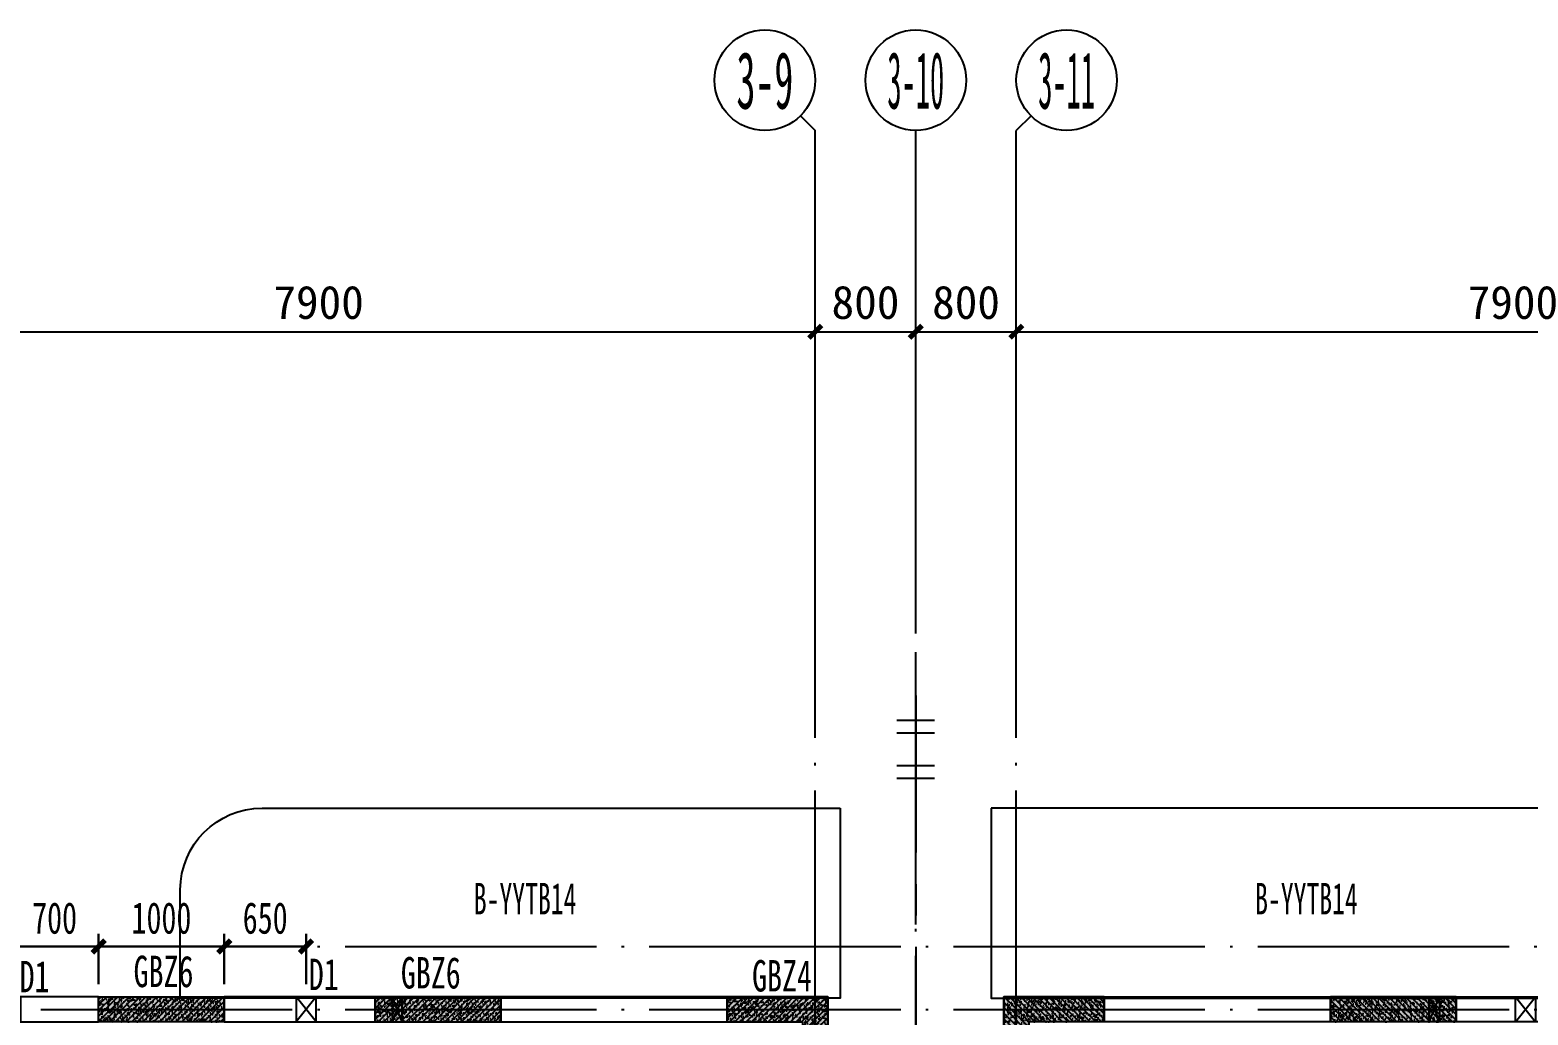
# Model space of a CAD drawing. Extents: x -3200781797 to -8106663, y 494714 to 1244925.
# Drawn here: x -8156847 to -8144930, y 694956 to 702790 of the extents above; entities that cross this region are included whole.
import ezdxf
from ezdxf.enums import TextEntityAlignment as Align
from ezdxf.xclip import XClip

# ---------------------------------------------------------------- set-up
doc = ezdxf.new("R2010")
doc.units = 0
doc.header["$LTSCALE"] = 1000
doc.header["$MEASUREMENT"] = 0
doc.header["$XCLIPFRAME"] = 0
for name, pattern in [('120-墙体$0$CENTER2', [1.125, 0.75, -0.125, 0.125, -0.125]), ('120-墙体$0$CONTINOUS', [0]), ('3#-轴线$0$DOTE', [2.4200000000000004, 2, -0.2, 0.02, -0.2]), ('3#4#5#$0$DASH', [0.35, 0.25, -0.1]), ('4#-1F$0$CENTER', [2, 1.25, -0.25, 0.25, -0.25]), ('CENTER', [2, 1.25, -0.25, 0.25, -0.25]), ('DASH', [0.35, 0.25, -0.1])]:
    doc.linetypes.add(name, pattern=pattern)
doc.layers.get('Defpoints').update_dxf_attribs({"color": 30, "linetype": 'DASH'})
for name, color, linetype in [('120-墙体$0$DUCT-排烟中心线', 5, '120-墙体$0$CENTER2'), ('120-墙体$0$DUCT-排烟管', 2, 'Continuous'), ('120-墙体$0$DUCT-送风中心线', 5, '120-墙体$0$CENTER2'), ('120-墙体$0$DUCT-送风管', 4, 'Continuous'), ('120-墙体$0$S-WALL', 40, 'Continuous'), ('120-墙体$0$S-WALL-BEAM', 120, 'Continuous'), ('120-墙体$0$S-WALL-COLU', 252, '120-墙体$0$CONTINOUS'), ('120-墙体$0$S-WALL-COLU-HATC', 16, 'Continuous'), ('120-墙体$0$S-WALL-HATC', 253, 'Continuous'), ('120-墙体$0$提结构条件', 7, 'Continuous'), ('120-墙体$0$暖-首层和标准层暖通套管_TZ$0$H-暖洞-剪力墙', 6, 'Continuous'), ('120-墙体$0$暖-首层和标准层暖通套管_TZ$0$H-暖洞-穿梁', 3, 'Continuous'), ('3#-轴线$0$3#-轴号$0$A-ANNO-AXIS-CIRC', 3, 'Continuous'), ('3#-轴线$0$3#-轴号$0$A-ANNO-AXIS-TEXT', 7, 'Continuous'), ('3#-轴线$0$3#-轴号$0$A-ANNO-DIMS', 3, 'Continuous'), ('3#-轴线$0$A-ANNO-DOTE', 10, '3#-轴线$0$DOTE'), ('3#-轴线$0$AXIS_TEXT', 7, 'Continuous'), ('3#4#5#$0$PC-SLAB', 6, '3#4#5#$0$DASH'), ('3#4#5#$0$S-PC-SLAB', 6, 'Continuous'), ('4#-1F$0$THIN', 7, 'Continuous'), ('DIM', 3, 'Continuous'), ('S-WALL-COLU-TEXT', 2, 'Continuous'), ('THIN', 7, 'Continuous')]:
    doc.layers.add(name, color=color, linetype=linetype)
doc.layers.add('设备条件', color=5, linetype='Continuous', lineweight=30)
doc.styles.add('3#-轴线$0$3#-轴号$0$_TCH_AXIS', font='')
doc.styles.add('3#-轴线$0$3#-轴号$0$_TCH_DIM_T3', font='')
doc.styles.add('3#-轴线$0$COMPLEX', font='COMPLEX')
doc.styles.add('3#4#5#$0$外部参照 1$0$宋体', font='', dxfattribs={"width": 0.8})
doc.styles.add('TSSD_Dimension', font='', dxfattribs={"width": 0.7})
doc.styles.add('楷体GB312', font='', dxfattribs={"width": 0.8})
doc.styles.get('3#-轴线$0$3#-轴号$0$_TCH_AXIS').set_extended_font_data('SimSun')
doc.styles.get('3#-轴线$0$3#-轴号$0$_TCH_DIM_T3').set_extended_font_data('SimSun')
doc.styles.get('3#4#5#$0$外部参照 1$0$宋体').set_extended_font_data('SimSun')
doc.styles.get('TSSD_Dimension').set_extended_font_data('KaiTi_GB2312')
doc.styles.get('楷体GB312').set_extended_font_data('楷体_GB2312')
doc.dimstyles.new('3#-轴线$0$3#-轴号$0$_TCH_ARCH&&100', dxfattribs={"dimtxt": 264.3459915611814, "dimasz": 100, "dimexe": 250, "dimexo": 300, "dimgap": 100, "dimtad": 1, "dimdec": 0, "dimzin": 0, "dimdsep": 46, "dimtxsty": '3#-轴线$0$3#-轴号$0$_TCH_DIM_T3', "dimblk": '3#-轴线$0$3#-轴号$0$_ArchTick', "dimcen": 0.09, "dimclrt": 7, "dimazin": 2, "dimtfac": 1, "dimtdec": 0, "dimtix": 1, "dimtmove": 2, "dimatfit": 3, "dimfxl": 100, "dimtolj": 1, "dimtzin": 0, "dimarcsym": 0})
doc.dimstyles.new('TSSD_100_100$0', dxfattribs={"dimtxt": 250, "dimasz": 100, "dimexe": 100, "dimexo": 0, "dimgap": 100, "dimtad": 1, "dimdec": 0, "dimzin": 0, "dimdsep": 46, "dimtxsty": 'TSSD_Dimension', "dimblk1": 'ARCHTICK', "dimblk2": 'ARCHTICK', "dimsah": 1, "dimcen": 0, "dimclrt": 7, "dimadec": 0, "dimazin": 0, "dimtfac": 1, "dimtdec": 0, "dimtix": 1, "dimtmove": 2, "dimatfit": 3, "dimldrblk": 'ARCHTICK', "dimfxl": 300, "dimfxlon": 1, "dimtvp": 0.7, "dimtolj": 1, "dimtzin": 0, "dimarcsym": 0})

# ---------------------------------------------------------------- blocks, each defined once
blk = doc.blocks.new('2-an')
at = {"layer": 'S-WALL-COLU-TEXT', "style": '楷体GB312', "width": 0.7}
for s, p in [('GBZ6', (-59305.46966575086, -5002.068799553206)), ('GBZ6', (-57179.23526166007, -5012.883392595453)), ('GBZ4', (-54385.51965750381, -5036.615909179673))]:
    blk.add_text(s, height=250, dxfattribs=at).set_placement(p)
blk = doc.blocks.new('_ArchTick')
at = {"color": 0, "linetype": 'ByBlock', "const_width": 0.4}
blk.add_lwpolyline([(-0.5, -0.5), (0.5, 0.5)], dxfattribs=at)
blk = doc.blocks.new('*D1258')
at = {"layer": 'Defpoints', "color": 0, "transparency": 16777216}
for p in [(-8379647.146519255, 700612.740579597), (-8379647.146519255, 700112.736404474), (-8378997.146519257, 700112.736404474)]:
    blk.add_point(p, dxfattribs=at)
at = {"layer": 'DIM', "color": 0, "lineweight": -2, "transparency": 16777216}
for p, q in [((-8379647.146519255, 700312.740579597), (-8379647.146519255, 700712.740579597)), ((-8378997.146519257, 700312.740579597), (-8378997.146519257, 700712.740579597)), ((-8378997.146519257, 700612.740579597), (-8379647.146519255, 700612.740579597))]:
    blk.add_line(p, q, dxfattribs=at)
at = {"layer": 'DIM', "color": 0, "lineweight": -2, "transparency": 16777216, "xscale": 100, "yscale": 100, "zscale": 100, "rotation": 180}
blk.add_blockref('_ArchTick', (-8379647.146519255, 700612.740579597), dxfattribs=at)
at = {"layer": 'DIM', "color": 0, "lineweight": -2, "transparency": 16777216, "xscale": 100, "yscale": 100, "zscale": 100}
blk.add_blockref('_ArchTick', (-8378997.146519257, 700612.740579597), dxfattribs=at)
at = {"layer": 'DIM', "color": 7, "transparency": 16777216, "insert": (-8379322.146519256, 700837.740579597), "char_height": 250, "attachment_point": 5, "style": 'TSSD_Dimension'}
blk.add_mtext('\\A1;650', dxfattribs=at)
blk = doc.blocks.new('*D1263')
at = {"layer": 'Defpoints', "color": 0, "transparency": 16777216}
for p in [(-8380647.146519256, 700612.740579597), (-8380647.146519256, 700112.740579597), (-8379647.146519255, 700112.736404474)]:
    blk.add_point(p, dxfattribs=at)
at = {"layer": 'DIM', "color": 0, "lineweight": -2, "transparency": 16777216}
for p, q in [((-8380647.146519256, 700312.740579597), (-8380647.146519256, 700712.740579597)), ((-8379647.146519255, 700312.740579597), (-8379647.146519255, 700712.740579597)), ((-8379647.146519255, 700612.740579597), (-8380647.146519256, 700612.740579597))]:
    blk.add_line(p, q, dxfattribs=at)
at = {"layer": 'DIM', "color": 0, "lineweight": -2, "transparency": 16777216, "xscale": 100, "yscale": 100, "zscale": 100, "rotation": 180}
blk.add_blockref('_ArchTick', (-8380647.146519256, 700612.740579597), dxfattribs=at)
at = {"layer": 'DIM', "color": 0, "lineweight": -2, "transparency": 16777216, "xscale": 100, "yscale": 100, "zscale": 100}
blk.add_blockref('_ArchTick', (-8379647.146519255, 700612.740579597), dxfattribs=at)
at = {"layer": 'DIM', "color": 7, "transparency": 16777216, "insert": (-8380147.146519255, 700837.740579597), "char_height": 250, "attachment_point": 5, "style": 'TSSD_Dimension'}
blk.add_mtext('\\A1;1000', dxfattribs=at)
blk = doc.blocks.new('*D1284')
at = {"layer": 'Defpoints', "color": 0, "transparency": 16777216}
for p in [(-8381347.153475679, 700612.740579597), (-8381347.153475679, 700112.740579597), (-8380647.146519256, 700112.740579597)]:
    blk.add_point(p, dxfattribs=at)
at = {"layer": 'DIM', "color": 0, "lineweight": -2, "transparency": 16777216}
for p, q in [((-8381347.153475679, 700312.740579597), (-8381347.153475679, 700712.740579597)), ((-8380647.146519256, 700312.740579597), (-8380647.146519256, 700712.740579597)), ((-8380647.146519256, 700612.740579597), (-8381347.153475679, 700612.740579597))]:
    blk.add_line(p, q, dxfattribs=at)
at = {"layer": 'DIM', "color": 0, "lineweight": -2, "transparency": 16777216, "xscale": 100, "yscale": 100, "zscale": 100, "rotation": 180}
blk.add_blockref('_ArchTick', (-8381347.153475679, 700612.740579597), dxfattribs=at)
at = {"layer": 'DIM', "color": 0, "lineweight": -2, "transparency": 16777216, "xscale": 100, "yscale": 100, "zscale": 100}
blk.add_blockref('_ArchTick', (-8380647.146519256, 700612.740579597), dxfattribs=at)
at = {"layer": 'DIM', "color": 7, "transparency": 16777216, "insert": (-8380997.149997467, 700837.740579597), "char_height": 250, "attachment_point": 5, "style": 'TSSD_Dimension'}
blk.add_mtext('\\A1;700', dxfattribs=at)
blk = doc.blocks.new('3#4#5#$0$3#首层顶悬挑板')
at = {"layer": '3#4#5#$0$S-PC-SLAB'}
for points in [[(20400.4788801558, 1489.975984067632), (20400.4788801558, -20.02401593236755), (15150.47865643661, -20.0240220666692), (15150.47865643661, 839.9759779333308, -0.4141547698028256), (15800.47951185663, 1489.843964089034)], [(21600.47888015574, 1489.975984067632), (21600.47888015574, -20.02401593236755), (26850.479103875, -20.0240220666692), (26850.479103875, 839.9759779333308, 0.4141547698028256), (26200.47824845504, 1489.843964089034)]]:
    blk.add_lwpolyline(points, format="xyb", close=True, dxfattribs=at)
at = {"layer": '3#4#5#$0$PC-SLAB', "linetype": 'ByBlock', "style": '3#4#5#$0$外部参照 1$0$宋体', "width": 0.6}
blk.add_text('B-YYTB14', height=250, rotation=359.9999999998562, dxfattribs=at).set_placement((17893.14155386525, 770.8183242324048), align=Align.MIDDLE)
blk.add_text('B-YYTB14', height=250, dxfattribs=at).set_placement((24108.29508660125, 770.8183242324048), align=Align.MIDDLE)
blk = doc.blocks.new('120-墙体$0$retert')
at = {"layer": '120-墙体$0$暖-首层和标准层暖通套管_TZ$0$H-暖洞-剪力墙'}
for p, q in [((55012.64504557895, 61028.66467393409), (54812.65341164428, 61187.66467393409)), ((54812.65341164428, 61028.66467393409), (55012.64504557895, 61187.66467393409))]:
    blk.add_line(p, q, dxfattribs=at)
blk.add_lwpolyline([(55012.64504557895, 61028.66467393409), (55012.64504557895, 61187.66467393409), (54812.65341164428, 61187.66467393409), (54812.65341164428, 61028.66467393409)], close=True, dxfattribs=at)
blk = doc.blocks.new('120-墙体$0$ewrewr')
at = {"layer": '120-墙体$0$暖-首层和标准层暖通套管_TZ$0$H-暖洞-穿梁', "color": 2}
for p, q in [((54897.97373564044, 62306.12384276799), (54817.97373564044, 62106.1238428404)), ((54897.97373564044, 62106.1238428404), (54817.97373564044, 62306.12384276799))]:
    blk.add_line(p, q, dxfattribs=at)
blk.add_lwpolyline([(54897.97373564044, 62306.12384276799), (54817.97373564044, 62306.12384276799), (54817.97373564044, 62106.1238428404), (54897.97373564044, 62106.1238428404)], close=True, dxfattribs=at)
blk = doc.blocks.new('120-墙体$0$tretyyt')
at = {"layer": '120-墙体$0$暖-首层和标准层暖通套管_TZ$0$H-暖洞-穿梁', "color": 5}
for p, q in [((52497.95184686818, 59304.6456090584), (52297.95184694059, 59384.6456090584)), ((52297.95184694059, 59304.6456090584), (52497.95184686818, 59384.6456090584))]:
    blk.add_line(p, q, dxfattribs=at)
blk.add_lwpolyline([(52497.95184686818, 59304.6456090584), (52497.95184686818, 59384.6456090584), (52297.95184694059, 59384.6456090584), (52297.95184694059, 59304.6456090584)], close=True, dxfattribs=at)
blk = doc.blocks.new('120-墙体$0$rtret')
at = {"layer": '120-墙体$0$暖-首层和标准层暖通套管_TZ$0$H-暖洞-穿梁', "color": 3}
for p, q in [((53777.45084473341, 61921.49800726742), (53618.45084473352, 61721.49800733983)), ((53777.45084473341, 61721.49800733983), (53618.45084473352, 61921.49800726742))]:
    blk.add_line(p, q, dxfattribs=at)
blk.add_lwpolyline([(53777.45084473341, 61921.49800726742), (53618.45084473352, 61921.49800726742), (53618.45084473352, 61721.49800733983), (53777.45084473341, 61721.49800733983)], close=True, dxfattribs=at)
blk = doc.blocks.new('120-墙体$0$A$Ca94620f4')
at = {"layer": '120-墙体$0$DUCT-排烟中心线'}
for p, q in [((-6299.829196583538, -2950.68961579488), (-6299.829196583552, -3249.311543054311)), ((-4600.000150017615, -2950.689384998579), (-4600.000150017615, -3249.311312258011)), ((-4400.000300035201, -2950.689154202279), (-4400.00030003523, -3249.31108146171)), ((-547.6834203733888, -2950.689154202279), (-547.6834203733742, -3249.31108146171)), ((-2257.938552053805, -4100.000693814996), (-2556.560479313237, -4100.000693814989)), ((-2257.938321257505, -4300.000543797403), (-2556.560248516937, -4300.000543797396))]:
    blk.add_line(p, q, dxfattribs=at)
at = {"layer": '120-墙体$0$DUCT-排烟管'}
for p, q in [((-6332.329196583538, -2950.68961579488), (-6332.329196583552, -3249.311543054311)), ((-6267.329196583538, -2950.68961579488), (-6332.329196583538, -2950.68961579488)), ((-6267.329196583552, -3249.311543054311), (-6267.329196583538, -2950.68961579488)), ((-4632.500150017615, -2950.689384998579), (-4632.500150017615, -3249.311312258011)), ((-4567.500150017615, -2950.689384998579), (-4632.500150017615, -2950.689384998579)), ((-4567.500150017615, -3249.311312258011), (-4567.500150017615, -2950.689384998579)), ((-4432.500300035201, -2950.689154202279), (-4432.50030003523, -3249.31108146171)), ((-4367.500300035201, -2950.689154202279), (-4432.500300035201, -2950.689154202279)), ((-4367.50030003523, -3249.31108146171), (-4367.500300035201, -2950.689154202279)), ((-580.1834203733888, -2950.689154202279), (-580.1834203733742, -3249.31108146171)), ((-515.1834203733888, -2950.689154202279), (-580.1834203733888, -2950.689154202279)), ((-515.1834203733742, -3249.31108146171), (-515.1834203733888, -2950.689154202279)), ((-6332.329196583552, -3249.311543054311), (-6267.329196583552, -3249.311543054311)), ((-4632.500150017615, -3249.311312258011), (-4567.500150017615, -3249.311312258011)), ((-4432.50030003523, -3249.31108146171), (-4367.50030003523, -3249.31108146171)), ((-580.1834203733742, -3249.31108146171), (-515.1834203733742, -3249.31108146171)), ((-2257.938552053805, -4067.500693814996), (-2556.560479313237, -4067.500693814989)), ((-2556.560479313237, -4067.500693814989), (-2556.560479313237, -4132.500693814989)), ((-2556.560479313237, -4132.500693814989), (-2257.938552053805, -4132.500693814996)), ((-2257.938552053805, -4132.500693814996), (-2257.938552053805, -4067.500693814996)), ((-2257.938321257505, -4267.500543797403), (-2556.560248516937, -4267.500543797396)), ((-2556.560248516937, -4267.500543797396), (-2556.560248516937, -4332.500543797396)), ((-2257.938321257505, -4332.500543797403), (-2257.938321257505, -4267.500543797403)), ((-2556.560248516937, -4332.500543797396), (-2257.938321257505, -4332.500543797403))]:
    blk.add_line(p, q, dxfattribs=at)
at = {"layer": '120-墙体$0$DUCT-送风中心线'}
for p, q in [((-6549.829196583538, -2963.748486237739), (-6549.829196583538, -3230.976503901729)), ((-947.6834203733888, -2963.74848623795), (-947.6834203733888, -3230.97650390194)), ((-747.6834203733888, -2963.74848623795), (-747.6834203733888, -3230.97650390194))]:
    blk.add_line(p, q, dxfattribs=at)
at = {"layer": '120-墙体$0$DUCT-送风管'}
for p, q in [((-6589.829196583538, -2963.748486237739), (-6589.829196583538, -3230.976503901729)), ((-6509.829196583538, -2963.748486237739), (-6589.829196583538, -2963.748486237739)), ((-6509.829196583538, -3230.976503901729), (-6509.829196583538, -2963.748486237739)), ((-787.6834203733888, -2963.74848623795), (-787.6834203733888, -3230.97650390194)), ((-707.6834203733888, -2963.74848623795), (-787.6834203733888, -2963.74848623795)), ((-707.6834203733888, -3230.97650390194), (-707.6834203733888, -2963.74848623795)), ((-6589.829196583538, -3230.976503901729), (-6509.829196583538, -3230.976503901729)), ((-787.6834203733888, -3230.97650390194), (-707.6834203733888, -3230.97650390194))]:
    blk.add_line(p, q, dxfattribs=at)
at = {"layer": '120-墙体$0$提结构条件', "color": 3}
for p, q in [((-987.6834203733888, -3230.97650390194), (-987.6834203733888, -2963.74848623795)), ((-987.6834203733888, -2963.74848623795), (-907.6834203733888, -2963.74848623795)), ((-907.6834203733888, -2963.74848623795), (-907.6834203733888, -3230.97650390194)), ((-907.6834203733888, -3230.97650390194), (-987.6834203733888, -3230.97650390194))]:
    blk.add_line(p, q, dxfattribs=at)
at = {"layer": '120-墙体$0$暖-首层和标准层暖通套管_TZ$0$H-暖洞-穿梁', "color": 6}
for p, q in [((-3823.780598112178, -3000.0003486645), (-3473.780598112178, -3200.00034859209)), ((-3823.780598112178, -3200.00034859209), (-3473.780598112178, -3000.0003486645))]:
    blk.add_line(p, q, dxfattribs=at)
blk.add_lwpolyline([(-3823.780598112178, -3000.0003486645), (-3473.780598112178, -3000.0003486645), (-3473.780598112178, -3200.00034859209), (-3823.780598112178, -3200.00034859209)], close=True, dxfattribs=at)
at = {"layer": '120-墙体$0$提结构条件', "rotation": 90}
for name, p in [('120-墙体$0$tretyyt', (51869.64560905844, -52297.95078706497)), ('120-墙体$0$retert', (57308.16467393417, -54812.6534037345))]:
    blk.add_blockref(name, p, dxfattribs=at)
at = {"layer": '120-墙体$0$提结构条件', "xscale": -1}
blk.add_blockref('120-墙体$0$rtret', (47547.95084473345, -61721.5067575188), dxfattribs=at)
at = {"layer": '120-墙体$0$提结构条件'}
blk.add_blockref('120-墙体$0$ewrewr', (-57933.00008165452, -62106.12384276799), dxfattribs=at)
blk = doc.blocks.new('120-墙体')
at = {"layer": '120-墙体$0$S-WALL-COLU-HATC'}
h = blk.add_hatch(dxfattribs=at)
h.set_pattern_fill('AR-CONC', color=256, scale=10)
h.set_pattern_definition([(49.99999999999999, (-3104.749716112681, -241007.8141536725), (71.72601826007535, -6.275213498259511), [7.5, -82.5]), (355, (-3104.749716112681, -241007.8141536725), (-13.8751333613, 75.21921337000119), [6, -66]), (100.4514, (-3098.772548112669, -241008.3370876726), (57.85093817140216, 68.94395420609536), [6.374018999999977, -70.11421119999962]), (46.18420000000002, (-3104.749716112681, -240987.8141536725), (106.7241048625644, -16.55190143290181), [11.24999999999991, -123.7499999999993]), (96.6356, (-3095.856041612686, -240989.1934843725), (93.46627055487033, 97.41178709004417), [9.561028799999999, -105.1713]), (351.1842, (-3104.749716112681, -240987.8141536725), (93.46619451336272, 97.41186009253246), [9, -99]), (21, (-3094.749716112681, -240992.8141536725), (59.69070521184616, -40.26188906653388), [7.5, -82.5]), (326.0000000000001, (-3094.749716112681, -240992.8141536725), (24.33153319215817, 72.5150045046853), [6, -66]), (71.4514, (-3089.775492812681, -240996.1693142726), (84.02226285814899, 32.25304967099524), [6.374019000000001, -70.1142112]), (37.50000000000001, (-3104.749716112681, -241007.8141536725), (1.215985531729067, 33.28938538313115), [0, -65.19999999999999, 0, -67, 0, -66.25]), (7.499999999999999, (-3104.749716112681, -241007.8141536725), (26.30695374421486, 39.44117118823603), [0, -38.2, 0, -63.7, 0, -25.25]), (327.5, (-3127.04971611267, -241007.8141536725), (53.3822436172409, -2.255487173437976), [0, -25, 0, -78, 0, -103.5]), (317.5, (-3137.04971611267, -241007.8141536725), (58.31861693423862, 10.01049823323177), [0, -32.5, 0, -51.8, 0, -73.5])])
h.paths.add_polyline_path([(-5700.000000000015, -99.9989006270198), (-5700, 100.0010993729811), (-4700, 99.99999999999955), (-4700.000000000007, -100)])
h = blk.add_hatch(dxfattribs=at)
h.set_pattern_fill('ANSI31', color=256, scale=250, style=0)
h.set_pattern_definition([(45, (-3104.749716112681, -241007.8141536725), (-22.09708691207961, 22.09708691207961), [])])
h.paths.add_polyline_path([(-5700, 100.0010993729811), (-5700.000000000015, -99.9989006270198), (-4700.000000000007, -100), (-4700, 99.99999999999955)])
h = blk.add_hatch(dxfattribs=at)
h.set_pattern_fill('AR-CONC', color=256, scale=10)
h.set_pattern_definition([(49.99999999999999, (6590.728255052818, -241007.8152530455), (71.72601826007535, -6.275213498259511), [7.5, -82.5]), (355, (6590.728255052818, -241007.8152530455), (-13.8751333613, 75.21921337000119), [6, -66]), (100.4514, (6596.70542305283, -241008.3381870455), (57.85093817140216, 68.94395420609536), [6.374018999999978, -70.11421119999964]), (46.18420000000002, (6590.728255052818, -240987.8152530455), (106.7241048625644, -16.55190143290181), [11.24999999999991, -123.7499999999993]), (96.6356, (6599.621929552814, -240989.1945837455), (93.46627055487033, 97.41178709004417), [9.561028799999999, -105.1713]), (351.1842, (6590.728255052818, -240987.8152530455), (93.46619451336272, 97.41186009253246), [9, -99]), (21, (6600.728255052818, -240992.8152530455), (59.69070521184616, -40.26188906653388), [7.5, -82.5]), (326.0000000000001, (6600.728255052818, -240992.8152530455), (24.33153319215817, 72.5150045046853), [6, -66]), (71.4514, (6605.702478352818, -240996.1704136455), (84.02226285814899, 32.25304967099524), [6.374019000000001, -70.1142112]), (37.50000000000001, (6590.728255052818, -241007.8152530455), (1.215985531729067, 33.28938538313115), [0, -65.19999999999999, 0, -67, 0, -66.25]), (7.499999999999999, (6590.728255052818, -241007.8152530455), (26.30695374421486, 39.44117118823603), [0, -38.2, 0, -63.7, 0, -25.25]), (327.5, (6568.42825505283, -241007.8152530455), (53.3822436172409, -2.255487173437976), [0, -25, 0, -78, 0, -103.5]), (317.5, (6558.42825505283, -241007.8152530455), (58.31861693423862, 10.01049823323177), [0, -32.5, 0, -51.8, 0, -73.5])])
h.paths.add_polyline_path([(-2500.000000000015, -100.0000000000009), (-2500.000000000015, 100), (-3500, 99.99890062701843), (-3500, -100.001099372982)])
h = blk.add_hatch(dxfattribs=at)
h.set_pattern_fill('ANSI31', color=256, scale=250, style=0)
h.set_pattern_definition([(45, (6590.728255052818, -241007.8152530455), (-22.09708691207961, 22.09708691207961), [])])
h.paths.add_polyline_path([(-2500.000000000015, -100.0000000000009), (-2500.000000000015, 100), (-3500, 99.99890062701843), (-3500, -100.001099372982)])
h = blk.add_hatch(dxfattribs=at)
h.set_pattern_fill('AR-CONC', color=256, scale=10)
h.set_pattern_definition([(49.99999999999999, (-6158.424993832654, -240595.612466133), (71.72601826007535, -6.275213498259511), [7.5, -82.5]), (355, (-6158.424993832654, -240595.612466133), (-13.8751333613, 75.21921337000119), [6, -66]), (100.4514, (-6152.447825832642, -240596.135400133), (57.85093817140216, 68.94395420609536), [6.374018999999979, -70.11421119999966]), (46.18420000000002, (-6158.424993832654, -240575.612466133), (106.7241048625644, -16.55190143290181), [11.24999999999992, -123.7499999999993]), (96.6356, (-6149.531319332658, -240576.991796833), (93.46627055487033, 97.41178709004417), [9.561028799999999, -105.1713]), (351.1842, (-6158.424993832654, -240575.612466133), (93.46619451336272, 97.41186009253246), [9, -99]), (21, (-6148.424993832654, -240580.612466133), (59.69070521184616, -40.26188906653388), [7.5, -82.5]), (326.0000000000001, (-6148.424993832654, -240580.612466133), (24.33153319215817, 72.5150045046853), [6, -66]), (71.4514, (-6143.450770532654, -240583.967626733), (84.02226285814899, 32.25304967099524), [6.374019000000001, -70.1142112]), (37.50000000000001, (-6158.424993832654, -240595.612466133), (1.215985531729067, 33.28938538313115), [0, -65.19999999999999, 0, -67, 0, -66.25]), (7.499999999999999, (-6158.424993832654, -240595.612466133), (26.30695374421486, 39.44117118823603), [0, -38.2, 0, -63.7, 0, -25.25]), (327.5, (-6180.724993832642, -240595.612466133), (53.3822436172409, -2.255487173437976), [0, -25, 0, -78, 0, -103.5]), (317.5, (-6190.724993832642, -240595.612466133), (58.31861693423862, 10.01049823323177), [0, -32.5, 0, -51.8, 0, -73.5])])
h.paths.add_polyline_path([(-100, -100), (-99.98422405263409, -399.9996359648651), (100.0157759473659, -399.9996359648651), (100, 99.99999999999955), (-700, 99.99999946041498), (-700.0000000000146, -100.0000005393531)])
h = blk.add_hatch(dxfattribs=at)
h.set_pattern_fill('ANSI31', color=256, scale=250, style=0)
h.set_pattern_definition([(45, (-6158.424993832654, -240595.612466133), (-22.09708691207961, 22.09708691207961), [])])
h.paths.add_polyline_path([(-100, -100), (-99.98422405263409, -399.9996359648651), (100.0157759473659, -399.9996359648651), (100, 99.99999999999955), (-700, 99.99999946041498), (-700.0000000000146, -100.0000005393531)])
at = {"layer": '120-墙体$0$S-WALL-HATC'}
for points in [[(-5700.000000000015, 100), (-5700, -100.0000000000009), (-5250, -100.0000000000009), (-5250.000000000015, 99.99999999999955)], [(-5250.000000000015, 99.99999999999955), (-5250, -100.0000000000009), (-4700.000000000007, -100), (-4700, 99.99999999999955)], [(-3500, 99.99999999999955), (-3500, -100.0000000000009), (-2850, -100.0000000000009), (-2849.999999999985, 100)], [(-2849.999999999985, 100), (-2850, -100.0000000000009), (-2500.000000000015, -100.0000000000009), (-2500.000000000015, 100)], [(-700.0000000000146, -100.0000000000009), (-100, -100), (100, 99.99999999999955), (-700, 100)], [(100, 99.99999999999955), (-100, -100), (-100, -3100), (-33.33333333331393, -3200.000000000001), (100, -3200)]]:
    blk.add_hatch(color=256, dxfattribs=at).paths.add_polyline_path(points)
at = {"layer": '120-墙体$0$S-WALL'}
for p, q in [((-5700, -100.0000000000009), (-5700.000000000015, 100)), ((-5700.000000000015, 100), (-5250.000000000015, 99.99999999999955)), ((-5250.000000000015, 99.99999999999955), (-4700, 99.99999999999955)), ((-4700.000000000007, -100), (-4700, 99.99999999999955)), ((-3500, -100.0000000000009), (-3500, 99.99999999999955)), ((-3500, 99.99999999999955), (-2849.999999999985, 100)), ((-2849.999999999985, 100), (-2500.000000000015, 100)), ((-2500.000000000015, 100), (-2500.000000000015, -100.0000000000009)), ((-700, 100), (100, 99.99999999999955)), ((-700, 100), (-700.0000000000146, -100.0000000000009)), ((100, 99.99999999999955), (100, -3200))]:
    blk.add_line(p, q, dxfattribs=at)
at = {"layer": '120-墙体$0$S-WALL-BEAM'}
for points in [[(-7200, 100.0003920234153), (-7200, -100), (-5700.000000000015, -100.0001960117088), (-5700.000000000015, 100.0001960117079)], [(-4700.000000000015, 100.0003920234153), (-4700.000000000007, -100), (-3500, -100.0001960117088), (-3500, 100.0001960117074)], [(-2500.000000000015, 100.0003920234158), (-2500.000000000015, -100.0000000000009), (-700, -100.0001960117088), (-700, 100.0001960117079)]]:
    blk.add_lwpolyline(points, close=True, dxfattribs=at)
at = {"layer": '120-墙体$0$S-WALL-COLU', "lineweight": -2}
for points in [[(-5700.000000000015, -99.9989006270198), (-5700, 100.0010993729811), (-4700, 99.99999999999955), (-4700.000000000007, -100)], [(-2500.000000000015, -100.0000000000009), (-2500.000000000015, 100), (-3500, 99.99890062701843), (-3500, -100.001099372982)]]:
    blk.add_lwpolyline(points, close=True, dxfattribs=at)
at = {"layer": '120-墙体$0$S-WALL-COLU', "linetype": 'ByBlock'}
blk.add_lwpolyline([(-100, -100), (-99.98422405263409, -399.9996359648651), (100.0157759473659, -399.9996359648651), (100, 99.99999999999955), (-700, 99.99999946041498), (-700.0000000000146, -100.0000005393531), (-100, -100)], dxfattribs=at)
blk.add_blockref('120-墙体$0$A$Ca94620f4', (-250, -100.0000000000005))
blk = doc.blocks.new('3#-轴线$0$_AXISO')
blk.add_circle((0, 0), 0.5)
at = {"layer": '3#-轴线$0$AXIS_TEXT', "style": '3#-轴线$0$COMPLEX', "width": 1.041666666666667}
blk.add_attdef('A', text='', height=0.56, dxfattribs=at).set_placement((-0.25, -0.28), (0.25, -0.28), align=Align.FIT)
blk = doc.blocks.new('3#-轴线$0$3#-轴号$0$_ArchTick')
at = {"color": 0, "linetype": 'ByBlock', "const_width": 0.4}
blk.add_lwpolyline([(-0.5, -0.5), (0.5, 0.5)], dxfattribs=at)
blk = doc.blocks.new('*D2050')
at = {"layer": '3#-轴线$0$3#-轴号$0$A-ANNO-DIMS', "color": 0, "lineweight": -2, "transparency": 16777216}
for p, q in [((12200, 4889.379549735223), (12200, 5639.379549759911)), ((20100, 4889.379549735221), (20100, 5639.379549759911)), ((12200, 5389.379549759911), (20100, 5389.379549759911))]:
    blk.add_line(p, q, dxfattribs=at)
at = {"layer": 'Defpoints', "color": 0, "transparency": 16777216}
for p in [(20100, 5389.379549759911), (12200, 4589.379549735223), (20100, 4589.379549735221)]:
    blk.add_point(p, dxfattribs=at)
at = {"layer": '3#-轴线$0$3#-轴号$0$A-ANNO-DIMS', "color": 0, "lineweight": -2, "transparency": 16777216, "xscale": 100, "yscale": 100, "zscale": 100, "rotation": 180}
blk.add_blockref('3#-轴线$0$3#-轴号$0$_ArchTick', (12200, 5389.379549759911), dxfattribs=at)
at = {"layer": '3#-轴线$0$3#-轴号$0$A-ANNO-DIMS', "color": 0, "lineweight": -2, "transparency": 16777216, "xscale": 100, "yscale": 100, "zscale": 100}
blk.add_blockref('3#-轴线$0$3#-轴号$0$_ArchTick', (20100, 5389.379549759911), dxfattribs=at)
at = {"layer": '3#-轴线$0$3#-轴号$0$A-ANNO-DIMS', "color": 7, "transparency": 16777216, "insert": (16150, 5621.552545540502), "char_height": 264.3459915611814, "attachment_point": 5, "style": '3#-轴线$0$3#-轴号$0$_TCH_DIM_T3'}
blk.add_mtext('\\A1;7900', dxfattribs=at)
blk = doc.blocks.new('*D2051')
at = {"layer": '3#-轴线$0$3#-轴号$0$A-ANNO-DIMS', "color": 0, "lineweight": -2, "transparency": 16777216}
for p, q in [((20100, 4889.379549735221), (20100, 5639.379549759909)), ((20900, 4889.37954973522), (20900, 5639.379549759909)), ((20100, 5389.379549759909), (20900, 5389.379549759909))]:
    blk.add_line(p, q, dxfattribs=at)
at = {"layer": 'Defpoints', "color": 0, "transparency": 16777216}
for p in [(20900, 5389.379549759909), (20100, 4589.379549735221), (20900, 4589.37954973522)]:
    blk.add_point(p, dxfattribs=at)
at = {"layer": '3#-轴线$0$3#-轴号$0$A-ANNO-DIMS', "color": 0, "lineweight": -2, "transparency": 16777216, "xscale": 100, "yscale": 100, "zscale": 100, "rotation": 180}
blk.add_blockref('3#-轴线$0$3#-轴号$0$_ArchTick', (20100, 5389.379549759909), dxfattribs=at)
at = {"layer": '3#-轴线$0$3#-轴号$0$A-ANNO-DIMS', "color": 0, "lineweight": -2, "transparency": 16777216, "xscale": 100, "yscale": 100, "zscale": 100}
blk.add_blockref('3#-轴线$0$3#-轴号$0$_ArchTick', (20900, 5389.379549759909), dxfattribs=at)
at = {"layer": '3#-轴线$0$3#-轴号$0$A-ANNO-DIMS', "color": 7, "transparency": 16777216, "insert": (20500, 5621.5525455405), "char_height": 264.3459915611814, "attachment_point": 5, "style": '3#-轴线$0$3#-轴号$0$_TCH_DIM_T3'}
blk.add_mtext('\\A1;800', dxfattribs=at)
blk = doc.blocks.new('*D2052')
at = {"layer": '3#-轴线$0$3#-轴号$0$A-ANNO-DIMS', "color": 0, "lineweight": -2, "transparency": 16777216}
for p, q in [((20900, 4889.37954973522), (20900, 5639.379549759909)), ((21700, 4889.37954973522), (21700, 5639.379549759909)), ((20900, 5389.379549759909), (21700, 5389.379549759909))]:
    blk.add_line(p, q, dxfattribs=at)
at = {"layer": 'Defpoints', "color": 0, "transparency": 16777216}
for p in [(21700, 5389.379549759909), (20900, 4589.37954973522), (21700, 4589.37954973522)]:
    blk.add_point(p, dxfattribs=at)
at = {"layer": '3#-轴线$0$3#-轴号$0$A-ANNO-DIMS', "color": 0, "lineweight": -2, "transparency": 16777216, "xscale": 100, "yscale": 100, "zscale": 100, "rotation": 180}
blk.add_blockref('3#-轴线$0$3#-轴号$0$_ArchTick', (20900, 5389.379549759909), dxfattribs=at)
at = {"layer": '3#-轴线$0$3#-轴号$0$A-ANNO-DIMS', "color": 0, "lineweight": -2, "transparency": 16777216, "xscale": 100, "yscale": 100, "zscale": 100}
blk.add_blockref('3#-轴线$0$3#-轴号$0$_ArchTick', (21700, 5389.379549759909), dxfattribs=at)
at = {"layer": '3#-轴线$0$3#-轴号$0$A-ANNO-DIMS', "color": 7, "transparency": 16777216, "insert": (21300, 5621.5525455405), "char_height": 264.3459915611814, "attachment_point": 5, "style": '3#-轴线$0$3#-轴号$0$_TCH_DIM_T3'}
blk.add_mtext('\\A1;800', dxfattribs=at)
blk = doc.blocks.new('*D2053')
at = {"layer": '3#-轴线$0$3#-轴号$0$A-ANNO-DIMS', "color": 0, "lineweight": -2, "transparency": 16777216}
for p, q in [((21700, 4889.37954973522), (21700, 5639.379549759909)), ((29600, 4889.379549735218), (29600, 5639.379549759909)), ((21700, 5389.379549759909), (29600, 5389.379549759909))]:
    blk.add_line(p, q, dxfattribs=at)
at = {"layer": 'Defpoints', "color": 0, "transparency": 16777216}
for p in [(29600, 5389.379549759909), (21700, 4589.37954973522), (29600, 4589.379549735218)]:
    blk.add_point(p, dxfattribs=at)
at = {"layer": '3#-轴线$0$3#-轴号$0$A-ANNO-DIMS', "color": 0, "lineweight": -2, "transparency": 16777216, "xscale": 100, "yscale": 100, "zscale": 100, "rotation": 180}
blk.add_blockref('3#-轴线$0$3#-轴号$0$_ArchTick', (21700, 5389.379549759909), dxfattribs=at)
at = {"layer": '3#-轴线$0$3#-轴号$0$A-ANNO-DIMS', "color": 0, "lineweight": -2, "transparency": 16777216, "xscale": 100, "yscale": 100, "zscale": 100}
blk.add_blockref('3#-轴线$0$3#-轴号$0$_ArchTick', (29600, 5389.379549759909), dxfattribs=at)
at = {"layer": '3#-轴线$0$3#-轴号$0$A-ANNO-DIMS', "color": 7, "transparency": 16777216, "insert": (25650, 5621.5525455405), "char_height": 264.3459915611814, "attachment_point": 5, "style": '3#-轴线$0$3#-轴号$0$_TCH_DIM_T3'}
blk.add_mtext('\\A1;7900', dxfattribs=at)
blk = doc.blocks.new('g-4')
at = {"layer": 'DIM', "color": 7, "char_height": 250, "attachment_point": 5, "style": 'TSSD_Dimension'}
for insert in [(-8381156.740200702, 700373.5820884223), (-8378856.32023162, 700390.9988239224)]:
    blk.add_mtext('\\A1;D1', dxfattribs=dict(at, insert=insert))
at = {"layer": 'DIM'}
for base, p1, p2, picture, middle in [((-8381347.153475679, 700612.740579597), (-8380647.146519256, 700112.740579597), (-8381347.153475679, 700112.740579597), '*D1284', (-8380997.149997467, 700837.740579597)), ((-8380647.146519256, 700612.740579597), (-8379647.146519255, 700112.736404474), (-8380647.146519256, 700112.740579597), '*D1263', (-8380147.146519255, 700837.740579597)), ((-8379647.146519255, 700612.740579597), (-8378997.146519257, 700112.736404474), (-8379647.146519255, 700112.736404474), '*D1258', (-8379322.146519256, 700837.740579597))]:
    dim = blk.add_linear_dim(base=base, p1=p1, p2=p2, angle=180, dimstyle='TSSD_100_100$0', dxfattribs=at)
    dim.commit()
    dim.dimension.update_dxf_attribs({"geometry": picture, "text_midpoint": middle})
blk = doc.blocks.new('3#-轴线$0$3#-轴号')
at = {"layer": '3#-轴线$0$3#-轴号$0$A-ANNO-AXIS-CIRC'}
for p, q in [((19982.84271247462, 7106.536837285286), (20100, 6989.379549759906)), ((21817.15728752538, 7106.536837285286), (21700, 6989.379549759906)), ((20100, 2989.379549759906), (20100, 6989.379549759906)), ((20900, 2989.379549759906), (20900, 6989.379549759906)), ((21700, 2989.379549759906), (21700, 6989.379549759906))]:
    blk.add_line(p, q, dxfattribs=at)
ref = blk.add_blockref('3#-轴线$0$_AXISO', (19700, 7389.379549759906), dxfattribs=dict(at, xscale=800, yscale=800, zscale=800))
ref.add_attrib('A', '3-9', dxfattribs={"layer": '3#-轴线$0$3#-轴号$0$A-ANNO-AXIS-TEXT', "height": 452.5483399593904, "style": '3#-轴线$0$3#-轴号$0$_TCH_AXIS', "width": 0.4661458333333297}).set_placement((19473.72583002031, 7163.105379780211), (19926.27416997969, 7163.105379780211), align=Align.FIT)
ref = blk.add_blockref('3#-轴线$0$_AXISO', (20900, 7389.379549759906), dxfattribs=dict(at, xscale=800, yscale=800, zscale=800))
ref.add_attrib('A', '3-10', dxfattribs={"layer": '3#-轴线$0$3#-轴号$0$A-ANNO-AXIS-TEXT', "height": 452.5483399593904, "style": '3#-轴线$0$3#-轴号$0$_TCH_AXIS', "width": 0.3496093749999973}).set_placement((20673.72583002031, 7163.105379780211), (21126.27416997969, 7163.105379780211), align=Align.FIT)
ref = blk.add_blockref('3#-轴线$0$_AXISO', (22100, 7389.379549759906), dxfattribs=dict(at, xscale=800, yscale=800, zscale=800))
ref.add_attrib('A', '3-11', dxfattribs={"layer": '3#-轴线$0$3#-轴号$0$A-ANNO-AXIS-TEXT', "height": 452.5483399593904, "style": '3#-轴线$0$3#-轴号$0$_TCH_AXIS', "width": 0.3496093749999973}).set_placement((21873.72583002031, 7163.105379780211), (22326.27416997969, 7163.105379780211), align=Align.FIT)
at = {"layer": '3#-轴线$0$3#-轴号$0$A-ANNO-DIMS'}
for p1, p2, distance, picture, middle in [((12200, 4589.379549735223), (20100, 4589.379549735221), 800.0000000246899, '*D2050', (16150, 5621.552545540502)), ((20100, 4589.379549735221), (20900, 4589.37954973522), 800.000000024689, '*D2051', (20500, 5621.5525455405)), ((20900, 4589.37954973522), (21700, 4589.37954973522), 800.000000024689, '*D2052', (21300, 5621.5525455405)), ((21700, 4589.37954973522), (29600, 4589.379549735218), 800.0000000246919, '*D2053', (25650, 5621.5525455405))]:
    dim = blk.add_aligned_dim(p1=p1, p2=p2, distance=distance, dimstyle='3#-轴线$0$3#-轴号$0$_TCH_ARCH&&100', dxfattribs=at)
    dim.commit()
    dim.dimension.update_dxf_attribs({"geometry": picture, "text_midpoint": middle})
blk = doc.blocks.new('3#-轴线')
at = {"layer": '3#-轴线$0$A-ANNO-DOTE'}
for points in [[(20100, -5100), (20100, 5500)], [(20900, -16100), (20900, 5500)], [(21700, -5100), (21700, 5500)], [(-3000, 500), (44800, 500)], [(-3000, 0), (44800, 0)]]:
    blk.add_lwpolyline(points, dxfattribs=at)
blk.add_blockref('3#-轴线$0$3#-轴号', (0, 0))

msp = doc.modelspace()

# ---------------------------------------------------------------- linework, layer by layer
at = {"layer": '4#-1F$0$THIN', "linetype": '4#-1F$0$CENTER'}
msp.add_line((-8149800.435511587, 697497.5724724733), (-8149800.435511587, 679842.5582427479), dxfattribs=at)
at = {"layer": '4#-1F$0$THIN'}
for p, q in [((-8149650.435511587, 697297.5724724733), (-8149950.435511587, 697297.5724724733)), ((-8149650.435511587, 697197.5724724733), (-8149950.435511587, 697197.5724724733))]:
    msp.add_line(p, q, dxfattribs=at)
at = {"layer": 'THIN', "linetype": 'CENTER'}
msp.add_line((-8149800.436213436, 679676.2988701666), (-8149800.436213436, 697140.6623640019), dxfattribs=at)
at = {"layer": 'THIN'}
for p, q in [((-8149950.436213436, 696940.6623640019), (-8149650.436213436, 696940.6623640019)), ((-8149950.436213436, 696840.6623640019), (-8149650.436213436, 696840.6623640019))]:
    msp.add_line(p, q, dxfattribs=at)

# ---------------------------------------------------------------- block references
for name, p in [('3#-轴线', (-8170700.435511587, 695000.6301960945)), ('120-墙体', (-8150600.435511587, 695000.6301960945))]:
    msp.add_blockref(name, p)
at = {"xscale": -1}
msp.add_blockref('120-墙体', (-8149000.435511587, 695000.6301960945), dxfattribs=at)
at = {"layer": '3#4#5#$0$S-PC-SLAB', "color": 1}
msp.add_blockref('3#4#5#$0$3#首层顶悬挑板', (-8170800.914391743, 695110.6552387229), dxfattribs=at)
at = {"layer": 'S-WALL-COLU-TEXT'}
ref = msp.add_blockref('2-an', (-8096716.942069792, 700179.5766181189), dxfattribs=at)
XClip(ref).set_block_clipping_path([(-75609.30825070385, -17078.798998930026), (-52441.64370402135, -740.102985624224)])
at = {"layer": '设备条件'}
ref = msp.add_blockref('g-4', (224346.7110076696, -5112.110383502441), dxfattribs=at)
XClip(ref).set_block_clipping_path([(-8397143.260394035, 687543.5894637303), (-8373927.20270833, 702549.2378656254)])

doc.saveas('drawing.dxf')
